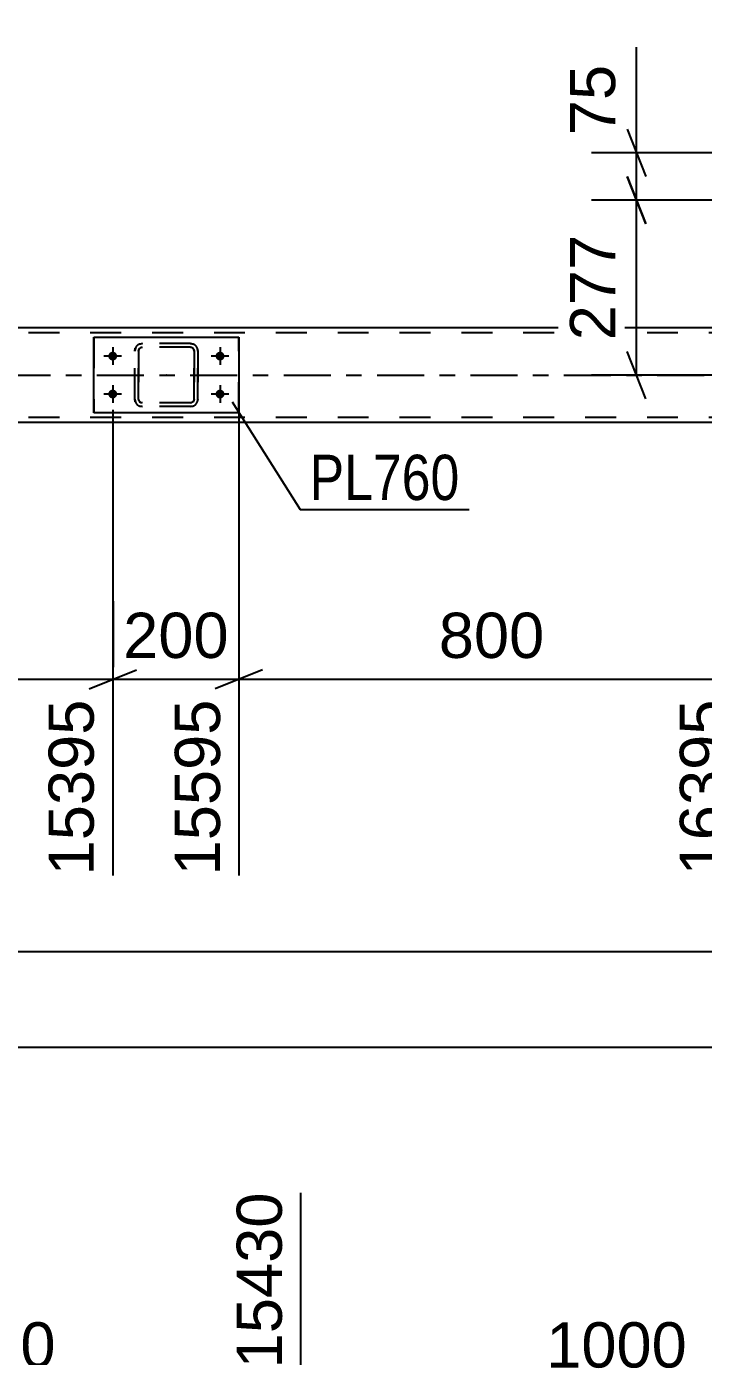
# Model space of a CAD drawing. Header units: millimetres. Extents: x -55 to 786, y -403 to 191.
# Drawn here: x 596.6 to 639.5, y 61 to 145.2 of the extents above; entities that cross this region are included whole.
import ezdxf

# ---------------------------------------------------------------- set-up
doc = ezdxf.new("R2010")
doc.units = ezdxf.units.MM
doc.linetypes.add('DXK_LINE_DOT2', pattern=[3.9198, 1.9599, -1.9599])
doc.linetypes.add('DXK_LINE_DOT3', pattern=[5.9187, 2.979, -0.9799, 0.9799, -0.9799])
doc.styles.add('Arial', font='ARIAL.TTF', dxfattribs={"height": 0.2})
doc.styles.add('Arial Narrow', font='ARIALN.TTF', dxfattribs={"height": 0.2})

# ---------------------------------------------------------------- blocks, each defined once
blk = doc.blocks.new('Part-203774531-5452 - 5240')
at = {"color": 7, "linetype": 'DXK_LINE_DOT2'}
for p, q in [((603.471, 124.663), (603.507, 124.846)), ((603.471, 124.663), (603.475, 124.663)), ((603.471, 121.623), (603.471, 124.663)), ((603.512, 124.846), (603.475, 124.663)), ((603.475, 121.623), (603.475, 124.663)), ((603.729, 124.755), (603.711, 124.663)), ((603.715, 124.663), (603.711, 124.663)), ((603.711, 124.663), (603.711, 121.623)), ((603.715, 124.663), (603.733, 124.755)), ((603.715, 121.623), (603.715, 124.663)), ((603.781, 124.832), (603.729, 124.755)), ((603.733, 124.755), (603.785, 124.832)), ((603.767, 125.106), (603.951, 125.143)), ((603.767, 125.106), (603.771, 125.106)), ((603.955, 125.143), (603.771, 125.106)), ((603.859, 124.884), (603.781, 124.832)), ((603.785, 124.832), (603.863, 124.884)), ((603.951, 124.903), (603.859, 124.884)), ((603.863, 124.884), (603.955, 124.903)), ((606.995, 125.143), (603.951, 125.143)), ((606.995, 124.903), (603.951, 124.903)), ((606.991, 125.143), (607.174, 125.106)), ((607.082, 124.884), (606.991, 124.903)), ((607.179, 125.106), (606.995, 125.143)), ((606.995, 124.903), (607.087, 124.884)), ((607.082, 124.884), (607.087, 124.884)), ((607.16, 124.832), (607.082, 124.884)), ((607.087, 124.884), (607.165, 124.832)), ((607.212, 124.755), (607.16, 124.832)), ((607.165, 124.832), (607.217, 124.755)), ((607.231, 124.663), (607.212, 124.755)), ((607.217, 124.755), (607.235, 124.663)), ((607.235, 124.663), (607.231, 124.663)), ((607.231, 124.663), (607.231, 121.623)), ((607.235, 121.623), (607.235, 124.663)), ((607.434, 124.846), (607.471, 124.663)), ((607.475, 124.663), (607.439, 124.846)), ((607.475, 124.663), (607.471, 124.663)), ((607.471, 124.663), (607.471, 121.623)), ((607.475, 121.623), (607.475, 124.663)), ((603.475, 121.623), (603.471, 121.623)), ((603.507, 121.439), (603.471, 121.623)), ((603.475, 121.623), (603.512, 121.439)), ((603.711, 121.623), (603.715, 121.623)), ((603.711, 121.623), (603.729, 121.531)), ((603.733, 121.531), (603.715, 121.623)), ((603.729, 121.531), (603.781, 121.453)), ((603.785, 121.453), (603.733, 121.531)), ((603.781, 121.453), (603.859, 121.401)), ((603.863, 121.401), (603.785, 121.453)), ((603.859, 121.401), (603.951, 121.383)), ((603.955, 121.383), (603.863, 121.401)), ((606.995, 121.383), (603.951, 121.383)), ((606.991, 121.383), (607.082, 121.401)), ((607.087, 121.401), (606.995, 121.383)), ((607.082, 121.401), (607.16, 121.453)), ((607.082, 121.401), (607.087, 121.401)), ((607.165, 121.453), (607.087, 121.401)), ((607.16, 121.453), (607.212, 121.531)), ((607.217, 121.531), (607.165, 121.453)), ((607.212, 121.531), (607.231, 121.623)), ((607.235, 121.623), (607.217, 121.531)), ((607.231, 121.623), (607.235, 121.623)), ((607.471, 121.623), (607.434, 121.439)), ((607.439, 121.439), (607.475, 121.623)), ((607.471, 121.623), (607.475, 121.623)), ((603.767, 121.179), (603.771, 121.179)), ((603.951, 121.143), (603.767, 121.179)), ((603.771, 121.179), (603.955, 121.143)), ((606.995, 121.143), (603.951, 121.143)), ((607.174, 121.179), (606.991, 121.143)), ((606.995, 121.143), (607.179, 121.179))]:
    blk.add_line(p, q, dxfattribs=at)
at = {"color": 7, "linetype": 'DXK_LINE_DOT3'}
blk.add_line((605.478, 123.143), (605.467, 123.143), dxfattribs=at)
at = {"color": 7, "linetype": 'DXK_LINE_DOT2'}
for centre, start, end in [((603.951, 124.663), 112.5, 157.5), ((603.955, 124.663), 112.5, 157.5), ((606.991, 124.663), 22.5, 67.5), ((606.995, 124.663), 22.5, 67.5), ((603.951, 121.623), 202.5, 247.5), ((603.955, 121.623), 202.5, 247.5), ((606.991, 121.623), 292.5, 337.5), ((606.995, 121.623), 292.5, 337.5)]:
    blk.add_arc(centre, 0.48, start, end, dxfattribs=at)
blk = doc.blocks.new('Part-203774531-5364 - 5240')
at = {"color": 7, "linetype": 'DXK_LINE_DOT2'}
for p, q in [((688.85, 125.823), (32.877, 125.823)), ((688.85, 120.463), (32.877, 120.463))]:
    blk.add_line(p, q, dxfattribs=at)
at = {"color": 2, "linetype": 'Continuous'}
for p, q in [((642.767, 126.143), (573.351, 126.143)), ((684.85, 120.143), (32.877, 120.143))]:
    blk.add_line(p, q, dxfattribs=at)
at = {"color": 7, "linetype": 'DXK_LINE_DOT3'}
blk.add_line((32.877, 123.143), (688.85, 123.143), dxfattribs=at)
blk = doc.blocks.new('Bolt-203774531-5396 - 5240')
at = {"linetype": 'Continuous'}
for points in [[(601.795, 124.343), (601.801, 124.401), (601.82, 124.457), (601.849, 124.507), (601.888, 124.551), (601.935, 124.585), (601.989, 124.609), (602.046, 124.621), (602.105, 124.621), (602.162, 124.609), (602.215, 124.585), (602.263, 124.551), (602.302, 124.507), (602.331, 124.457), (602.349, 124.401), (602.355, 124.343), (602.349, 124.285), (602.331, 124.229), (602.302, 124.178), (602.263, 124.135), (602.215, 124.1), (602.162, 124.076), (602.105, 124.064), (602.046, 124.064), (601.989, 124.076), (601.935, 124.1), (601.888, 124.135), (601.849, 124.178), (601.82, 124.229), (601.801, 124.285)], [(608.595, 124.343), (608.601, 124.401), (608.62, 124.457), (608.649, 124.507), (608.688, 124.551), (608.735, 124.585), (608.789, 124.609), (608.846, 124.621), (608.905, 124.621), (608.962, 124.609), (609.015, 124.585), (609.063, 124.551), (609.102, 124.507), (609.131, 124.457), (609.149, 124.401), (609.155, 124.343), (609.149, 124.285), (609.131, 124.229), (609.102, 124.178), (609.063, 124.135), (609.015, 124.1), (608.962, 124.076), (608.905, 124.064), (608.846, 124.064), (608.789, 124.076), (608.735, 124.1), (608.688, 124.135), (608.649, 124.178), (608.62, 124.229), (608.601, 124.285)], [(601.795, 121.943), (601.801, 122.001), (601.82, 122.057), (601.849, 122.107), (601.888, 122.151), (601.935, 122.185), (601.989, 122.209), (602.046, 122.221), (602.105, 122.221), (602.162, 122.209), (602.215, 122.185), (602.263, 122.151), (602.302, 122.107), (602.331, 122.057), (602.349, 122.001), (602.355, 121.943), (602.349, 121.885), (602.331, 121.829), (602.302, 121.778), (602.263, 121.735), (602.215, 121.7), (602.162, 121.676), (602.105, 121.664), (602.046, 121.664), (601.989, 121.676), (601.935, 121.7), (601.888, 121.735), (601.849, 121.778), (601.82, 121.829), (601.801, 121.885)], [(608.595, 121.943), (608.601, 122.001), (608.62, 122.057), (608.649, 122.107), (608.688, 122.151), (608.735, 122.185), (608.789, 122.209), (608.846, 122.221), (608.905, 122.221), (608.962, 122.209), (609.015, 122.185), (609.063, 122.151), (609.102, 122.107), (609.131, 122.057), (609.149, 122.001), (609.155, 121.943), (609.149, 121.885), (609.131, 121.829), (609.102, 121.778), (609.063, 121.735), (609.015, 121.7), (608.962, 121.676), (608.905, 121.664), (608.846, 121.664), (608.789, 121.676), (608.735, 121.7), (608.688, 121.735), (608.649, 121.778), (608.62, 121.829), (608.601, 121.885)]]:
    blk.add_hatch(color=1, dxfattribs=at).paths.add_polyline_path(points)
at = {"color": 1, "linetype": 'Continuous'}
for p, q in [((602.075, 124.903), (602.075, 123.783)), ((608.875, 124.903), (608.875, 123.783)), ((602.635, 124.343), (601.515, 124.343)), ((609.435, 124.343), (608.315, 124.343)), ((602.075, 122.503), (602.075, 121.383)), ((608.875, 122.503), (608.875, 121.383)), ((602.635, 121.943), (601.515, 121.943)), ((609.435, 121.943), (608.315, 121.943))]:
    blk.add_line(p, q, dxfattribs=at)
blk = doc.blocks.new('Part-203774531-5451 - 5240')
at = {"color": 2, "linetype": 'Continuous'}
for p, q in [((600.875, 120.743), (600.875, 125.543)), ((600.875, 125.543), (600.875, 125.543)), ((600.875, 125.543), (610.075, 125.543)), ((610.075, 125.543), (610.075, 120.743)), ((600.875, 120.743), (600.875, 120.743)), ((610.075, 120.743), (600.875, 120.743))]:
    blk.add_line(p, q, dxfattribs=at)
at = {"color": 7, "linetype": 'DXK_LINE_DOT2'}
for p, q in [((600.875, 125.543), (600.875, 120.743)), ((600.875, 125.543), (600.875, 125.543)), ((610.075, 120.743), (610.075, 125.543)), ((600.875, 120.743), (600.875, 120.743))]:
    blk.add_line(p, q, dxfattribs=at)
blk = doc.blocks.new('StraightDimension-203774531-26942 - 3139')
at = {"color": 7, "linetype": 'Continuous'}
for p, q in [((613.995, 16.332), (613.995, 71.37)), ((653.994, 16.332), (653.994, 71.37)), ((615.495, 59.552), (612.495, 58.352)), ((613.995, 58.952), (653.994, 58.952)), ((652.494, 58.352), (655.494, 59.552))]:
    blk.add_line(p, q, dxfattribs=at)
at = {"color": 0}
blk.add_wipeout([(639.042, 59.702), (639.042, 63.902), (628.947, 63.902), (628.947, 59.702)], dxfattribs=at)
at = {"color": 3, "style": 'Arial'}
blk.add_text('1000', height=2.8652, dxfattribs=at).set_placement((629.547, 60.302))
at = {"color": 0, "linetype": 'Continuous'}
blk.add_wipeout([(653.394, 71.97), (649.194, 71.97), (649.194, 59.652), (653.394, 59.652)], dxfattribs=at)
at = {"color": 3, "linetype": 'Continuous', "style": 'Arial'}
blk.add_text('16430', height=2.8652, rotation=90.00021, dxfattribs=at).set_placement((652.794, 60.252))
blk = doc.blocks.new('StraightDimension-203774531-26943 - 3139')
at = {"color": 7, "linetype": 'Continuous'}
for p, q in [((573.995, 16.332), (573.995, 71.37)), ((613.995, 16.332), (613.995, 71.37)), ((575.495, 59.552), (572.495, 58.352)), ((573.995, 58.952), (613.995, 58.952)), ((612.495, 58.352), (615.495, 59.552))]:
    blk.add_line(p, q, dxfattribs=at)
at = {"color": 0}
blk.add_wipeout([(599.043, 59.702), (599.043, 63.902), (588.948, 63.902), (588.948, 59.702)], dxfattribs=at)
at = {"color": 3, "style": 'Arial'}
blk.add_text('1000', height=2.8652, dxfattribs=at).set_placement((589.548, 60.302))
at = {"color": 0, "linetype": 'Continuous'}
blk.add_wipeout([(613.395, 71.97), (609.195, 71.97), (609.195, 59.652), (613.395, 59.652)], dxfattribs=at)
at = {"color": 3, "linetype": 'Continuous', "style": 'Arial'}
blk.add_text('15430', height=2.8652, rotation=90.00021, dxfattribs=at).set_placement((612.795, 60.252))
blk = doc.blocks.new('StraightDimension-203774531-28290 - 5240')
at = {"color": 7, "linetype": 'Continuous'}
for p, q in [((635.265, 137.21), (635.265, 143.907)), ((635.265, 137.21), (635.265, 143.907)), ((634.665, 138.71), (635.865, 135.71)), ((648.176, 137.21), (632.415, 137.21)), ((635.265, 134.219), (635.265, 137.21)), ((635.865, 132.719), (634.665, 135.719)), ((643.932, 134.219), (632.415, 134.219))]:
    blk.add_line(p, q, dxfattribs=at)
at = {"color": 0}
blk.add_wipeout([(634.515, 143.382), (630.315, 143.382), (630.315, 137.735), (634.515, 137.735)], dxfattribs=at)
at = {"color": 3, "style": 'Arial'}
blk.add_text('75', height=2.8652, rotation=90.00021, dxfattribs=at).set_placement((633.915, 138.335))
blk = doc.blocks.new('StraightDimension-203774531-6289 - 5240')
at = {"color": 7, "linetype": 'Continuous'}
blk.add_line((0.16, 80.578), (689.65, 80.578), dxfattribs=at)
blk = doc.blocks.new('StraightDimension-203774531-31921 - 5240')
at = {"color": 7, "linetype": 'Continuous'}
for p, q in [((602.075, 120.943), (602.075, 91.463)), ((610.075, 120.943), (610.075, 91.463)), ((600.575, 103.281), (603.575, 104.481)), ((611.575, 104.481), (608.575, 103.281)), ((602.075, 103.881), (610.075, 103.881))]:
    blk.add_line(p, q, dxfattribs=at)
at = {"color": 0}
blk.add_wipeout([(610.01, 104.631), (610.01, 108.831), (602.14, 108.831), (602.14, 104.631)], dxfattribs=at)
at = {"color": 0, "linetype": 'Continuous'}
blk.add_wipeout([(609.475, 103.181), (605.275, 103.181), (605.275, 90.863), (609.475, 90.863)], dxfattribs=at)
at = {"color": 3, "style": 'Arial'}
blk.add_text('200', height=2.8652, dxfattribs=at).set_placement((602.74, 105.231))
at = {"color": 3, "linetype": 'Continuous', "style": 'Arial'}
blk.add_text('15595', height=2.8652, rotation=90.00021, dxfattribs=at).set_placement((608.875, 91.463))
blk = doc.blocks.new('StraightDimension-203774531-31920 - 5240')
at = {"color": 7, "linetype": 'Continuous'}
for p, q in [((610.075, 120.943), (610.075, 91.463)), ((642.074, 120.943), (642.074, 91.463)), ((611.575, 104.481), (608.575, 103.281)), ((640.574, 103.281), (643.574, 104.481)), ((610.075, 103.881), (642.074, 103.881))]:
    blk.add_line(p, q, dxfattribs=at)
at = {"color": 0}
blk.add_wipeout([(630.01, 104.631), (630.01, 108.831), (622.139, 108.831), (622.139, 104.631)], dxfattribs=at)
at = {"color": 3, "style": 'Arial'}
blk.add_text('800', height=2.8652, dxfattribs=at).set_placement((622.739, 105.231))
at = {"color": 0, "linetype": 'Continuous'}
blk.add_wipeout([(641.474, 103.181), (637.274, 103.181), (637.274, 90.863), (641.474, 90.863)], dxfattribs=at)
at = {"color": 3, "linetype": 'Continuous', "style": 'Arial'}
blk.add_text('16395', height=2.8652, rotation=90.00021, dxfattribs=at).set_placement((640.874, 91.463))
blk = doc.blocks.new('StraightDimension-203774531-5749 - 5240')
at = {"color": 7, "linetype": 'Continuous'}
blk.add_line((0.96, 86.638), (688.85, 86.638), dxfattribs=at)
blk = doc.blocks.new('StraightDimension-203774531-27884 - 5240')
at = {"color": 7, "linetype": 'Continuous'}
for p, q in [((573.351, 128.157), (573.351, 180.461)), ((644.932, 135.219), (644.932, 163.361)), ((574.851, 151.543), (571.851, 150.343)), ((573.351, 150.943), (644.932, 150.943)), ((643.432, 150.343), (646.432, 151.543))]:
    blk.add_line(p, q, dxfattribs=at)
at = {"color": 0}
blk.add_wipeout([(614.189, 151.693), (614.189, 155.893), (604.094, 155.893), (604.094, 151.693)], dxfattribs=at)
at = {"color": 3, "style": 'Arial'}
blk.add_text('1790', height=2.8652, dxfattribs=at).set_placement((604.694, 152.293))
at = {"color": 0, "linetype": 'Continuous'}
blk.add_wipeout([(644.332, 163.961), (640.132, 163.961), (640.132, 151.643), (644.332, 151.643)], dxfattribs=at)
at = {"color": 3, "linetype": 'Continuous', "style": 'Arial'}
blk.add_text('16467', height=2.8652, rotation=90.00021, dxfattribs=at).set_placement((643.732, 152.243))
blk = doc.blocks.new('StraightDimension-203774531-28291 - 5240')
at = {"color": 7, "linetype": 'Continuous'}
for p, q in [((634.665, 135.719), (635.865, 132.719)), ((643.932, 134.219), (632.415, 134.219)), ((635.265, 123.143), (635.265, 134.219)), ((635.865, 121.643), (634.665, 124.643)), ((643.932, 123.143), (632.415, 123.143))]:
    blk.add_line(p, q, dxfattribs=at)
at = {"color": 0}
blk.add_wipeout([(634.515, 132.616), (630.315, 132.616), (630.315, 124.745), (634.515, 124.745)], dxfattribs=at)
at = {"color": 3, "style": 'Arial'}
blk.add_text('277', height=2.8652, rotation=90.00021, dxfattribs=at).set_placement((633.915, 125.345))
blk = doc.blocks.new('StraightDimension-203774531-31922 - 5240')
at = {"color": 7, "linetype": 'Continuous'}
for p, q in [((570.075, 120.943), (570.075, 91.463)), ((602.075, 120.943), (602.075, 91.463)), ((571.575, 104.481), (568.575, 103.281)), ((600.575, 103.281), (603.575, 104.481)), ((570.075, 103.881), (602.075, 103.881))]:
    blk.add_line(p, q, dxfattribs=at)
at = {"color": 0}
blk.add_wipeout([(590.011, 104.631), (590.011, 108.831), (582.14, 108.831), (582.14, 104.631)], dxfattribs=at)
at = {"color": 3, "style": 'Arial'}
blk.add_text('800', height=2.8652, dxfattribs=at).set_placement((582.74, 105.231))
at = {"color": 0, "linetype": 'Continuous'}
blk.add_wipeout([(601.475, 103.181), (597.275, 103.181), (597.275, 90.863), (601.475, 90.863)], dxfattribs=at)
at = {"color": 3, "linetype": 'Continuous', "style": 'Arial'}
blk.add_text('15395', height=2.8652, rotation=90.00021, dxfattribs=at).set_placement((600.875, 91.463))
blk = doc.blocks.new('Mark-203774531-5447 - 5240')
at = {"color": 30, "linetype": 'Continuous'}
for p, q in [((609.648, 121.455), (613.951, 114.632)), ((613.951, 114.632), (624.655, 114.632))]:
    blk.add_line(p, q, dxfattribs=at)
at = {"color": 0}
blk.add_wipeout([(624.055, 115.232), (624.055, 118.232), (614.551, 118.232), (614.551, 115.232)], dxfattribs=at)
blk.add_wipeout([(624.055, 115.232), (624.055, 118.232), (614.551, 118.232), (614.551, 115.232)], dxfattribs=at)
at = {"color": 3, "style": 'Arial Narrow'}
blk.add_text('PL760', height=2.8633, dxfattribs=at).set_placement((614.551, 115.232))

msp = doc.modelspace()

# ---------------------------------------------------------------- block references
for name in ['StraightDimension-203774531-28290 - 5240', 'Part-203774531-5364 - 5240', 'Part-203774531-5451 - 5240', 'Bolt-203774531-5396 - 5240', 'Part-203774531-5452 - 5240', 'StraightDimension-203774531-6289 - 5240', 'StraightDimension-203774531-26942 - 3139']:
    msp.add_blockref(name, (0, 0))

# ---------------------------------------------------------------- next in the draw order: block references
for name in ['StraightDimension-203774531-27884 - 5240', 'StraightDimension-203774531-31921 - 5240', 'StraightDimension-203774531-26943 - 3139']:
    msp.add_blockref(name, (0, 0))

# ---------------------------------------------------------------- next in the draw order: block references
for name in ['StraightDimension-203774531-28291 - 5240', 'StraightDimension-203774531-31920 - 5240']:
    msp.add_blockref(name, (0, 0))

# ---------------------------------------------------------------- next in the draw order: block references
msp.add_blockref('StraightDimension-203774531-5749 - 5240', (0, 0))

# ---------------------------------------------------------------- next in the draw order: block references
for name in ['Mark-203774531-5447 - 5240', 'StraightDimension-203774531-31922 - 5240']:
    msp.add_blockref(name, (0, 0))

doc.saveas('drawing.dxf')
